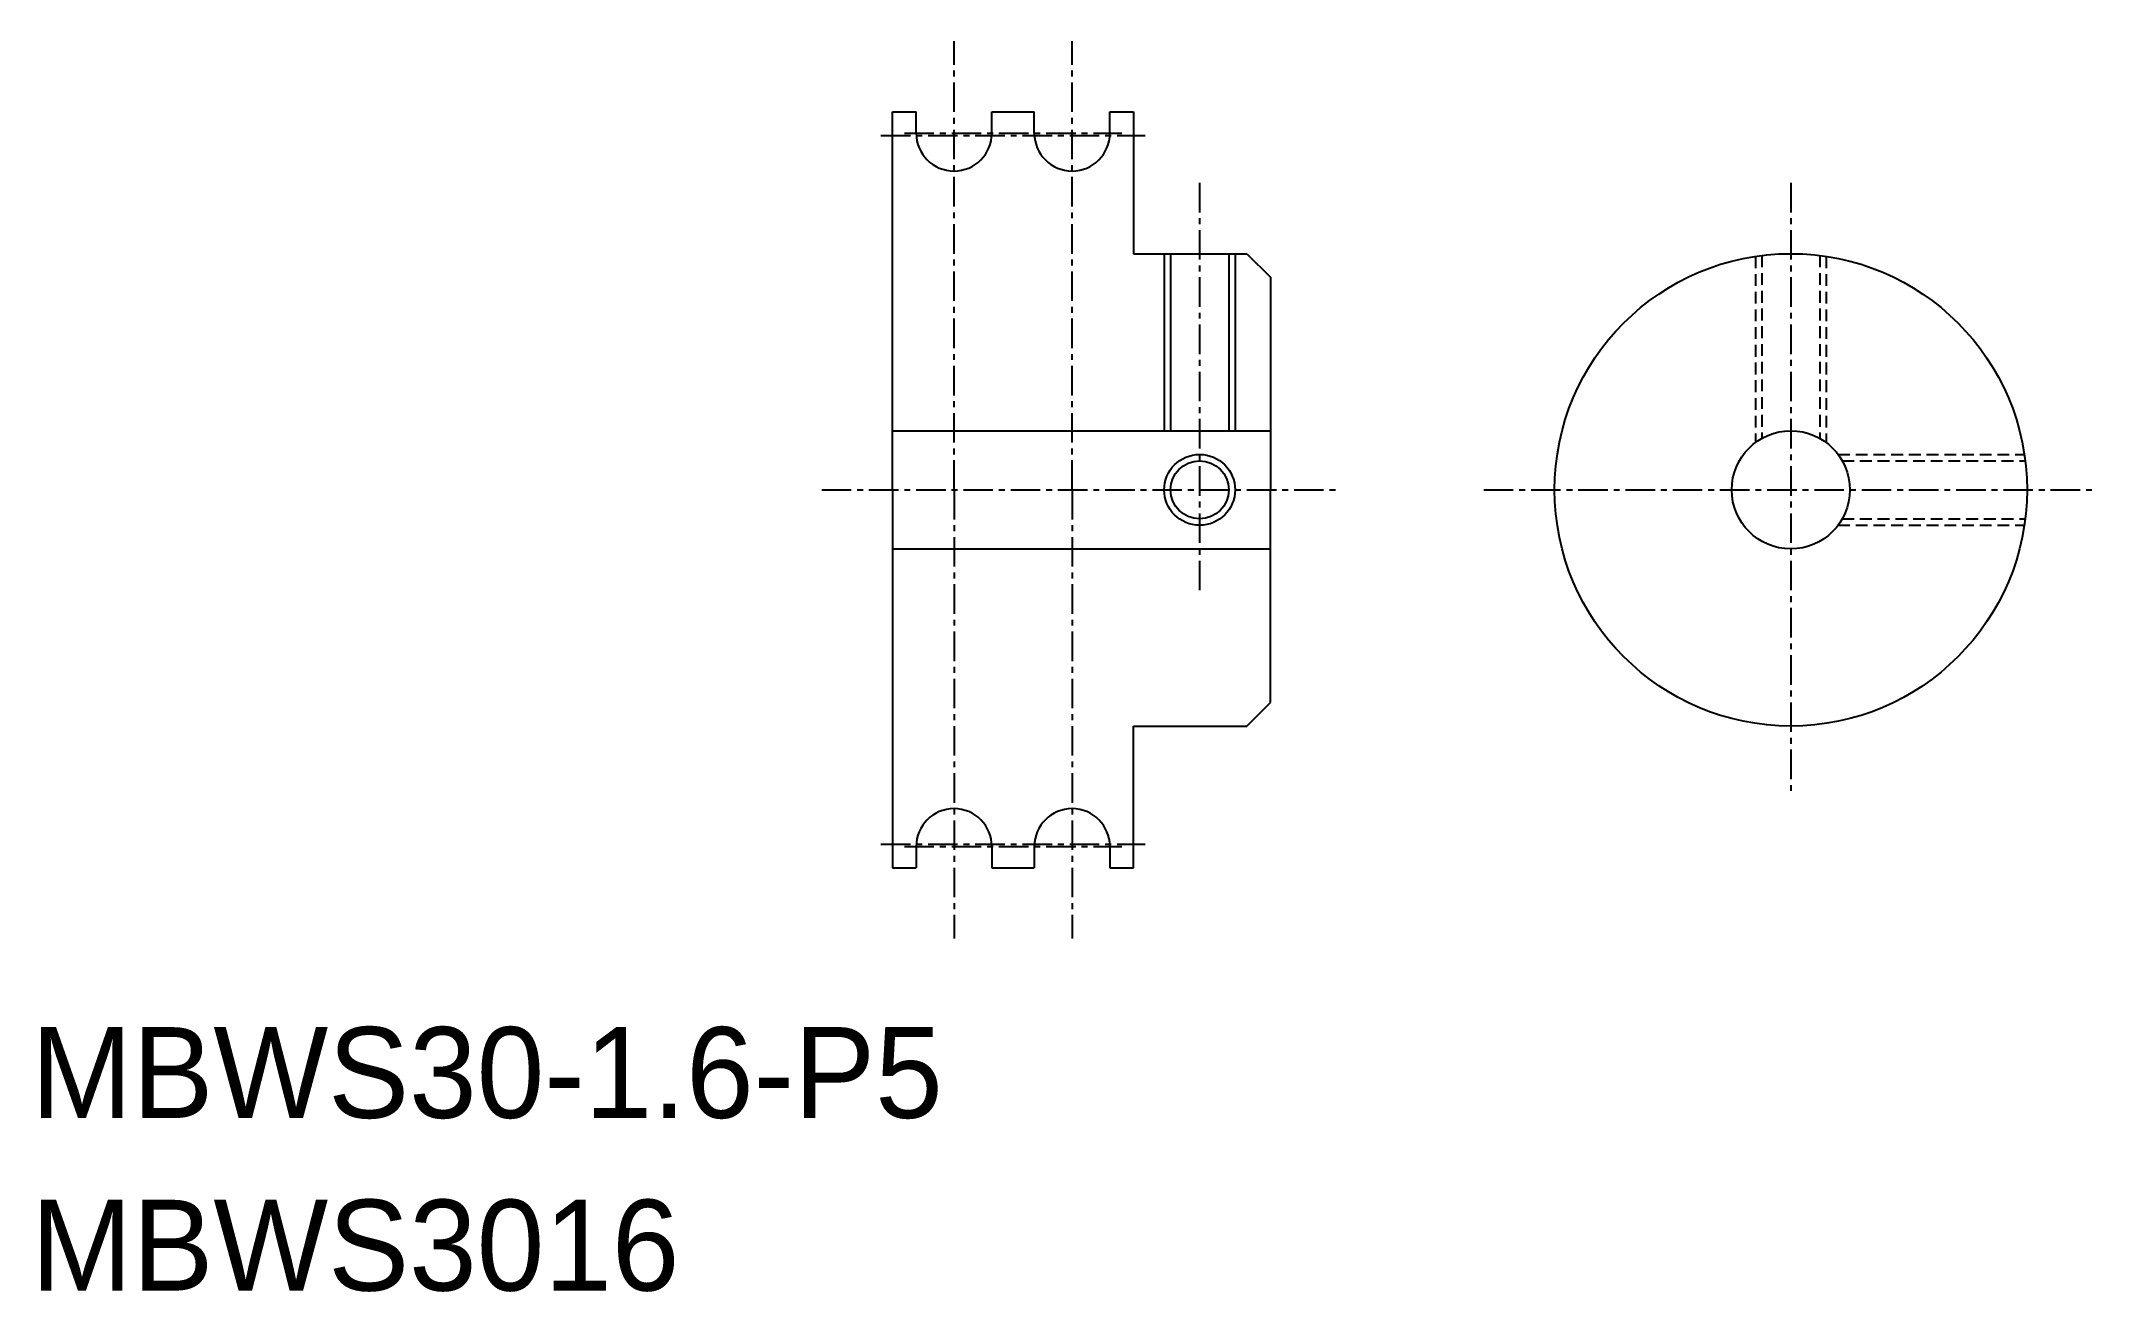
# Model space of a CAD drawing. Extents: x 0.4 to 87.5, y -0.1 to 52.9.
import ezdxf

# ---------------------------------------------------------------- set-up
doc = ezdxf.new("R2010")
doc.units = 0
doc.linetypes.add('CENTER', pattern=[2, 1.25, -0.25, 0.25, -0.25])
doc.linetypes.add('DASHED', pattern=[0.75, 0.5, -0.25])
doc.layers.get('0').update_dxf_attribs({"linetype": 'CONTINUOUS'})
doc.layers.add('CENTER', color=1, linetype='CENTER')

msp = doc.modelspace()

# ---------------------------------------------------------------- linework, layer by layer
at = {"color": 7, "linetype": 'CONTINUOUS'}
for p, q in [((36.474, 33.906), (36.474, 49.906)), ((36.474, 49.906), (37.474, 49.906)), ((37.474, 49.006), (37.474, 49.906)), ((40.674, 49.906), (42.474, 49.906)), ((40.674, 49.006), (40.674, 49.906)), ((42.474, 49.006), (42.474, 49.906)), ((45.674, 49.906), (46.674, 49.906)), ((45.674, 49.006), (45.674, 49.906)), ((46.674, 49.906), (46.674, 43.906)), ((46.674, 43.906), (51.474, 43.906)), ((48.244, 43.906), (48.244, 36.406)), ((50.703, 43.906), (50.703, 36.406)), ((51.474, 43.906), (52.474, 42.906)), ((52.474, 42.906), (52.474, 33.906)), ((36.474, 36.406), (52.474, 36.406)), ((36.474, 33.906), (36.474, 17.906)), ((52.474, 24.906), (52.474, 33.906)), ((36.474, 31.406), (52.474, 31.406)), ((51.474, 23.906), (52.474, 24.906)), ((46.674, 23.906), (51.474, 23.906)), ((46.674, 17.906), (46.674, 23.906)), ((37.474, 18.806), (37.474, 17.906)), ((40.674, 18.806), (40.674, 17.906)), ((42.474, 18.806), (42.474, 17.906)), ((45.674, 18.806), (45.674, 17.906)), ((36.474, 17.906), (37.474, 17.906)), ((40.674, 17.906), (42.474, 17.906)), ((45.674, 17.906), (46.674, 17.906))]:
    msp.add_line(p, q, dxfattribs=at)
at = {"color": 3, "linetype": 'CONTINUOUS'}
for p, q in [((47.974, 43.906), (47.974, 36.406)), ((50.974, 43.906), (50.974, 36.406))]:
    msp.add_line(p, q, dxfattribs=at)
at = {"color": 3, "linetype": 'DASHED'}
for p, q in [((73.005, 43.793), (73.005, 35.906)), ((73.276, 43.83), (73.276, 36.082)), ((75.735, 43.83), (75.735, 36.082)), ((76.005, 43.793), (76.005, 35.906)), ((76.505, 35.406), (84.392, 35.406)), ((76.682, 35.135), (84.43, 35.135)), ((76.505, 32.406), (84.392, 32.406)), ((76.682, 32.676), (84.43, 32.676))]:
    msp.add_line(p, q, dxfattribs=at)
at = {"color": 7, "linetype": 'CONTINUOUS'}
for centre, radius in [((74.505, 33.906), 10), ((74.505, 33.906), 2.5), ((49.474, 33.906), 1.23)]:
    msp.add_circle(centre, radius, dxfattribs=at)
at = {"color": 3, "linetype": 'CONTINUOUS'}
msp.add_circle((49.474, 33.906), 1.5, dxfattribs=at)
at = {"color": 7, "linetype": 'CONTINUOUS'}
for centre, start, end in [((39.074, 49.006), 180, 0), ((44.074, 49.006), 180, 0), ((39.074, 18.806), 0, 180), ((44.074, 18.806), 0, 180)]:
    msp.add_arc(centre, 1.6, start, end, dxfattribs=at)
at = {"layer": 'CENTER', "color": 1, "linetype": 'CENTER'}
for p, q in [((39.074, 33.906), (39.074, 52.906)), ((44.074, 33.906), (44.074, 52.906)), ((35.976, 48.906), (47.172, 48.906)), ((36.976, 49.006), (46.174, 49.006)), ((49.474, 46.906), (49.474, 29.406)), ((74.505, 46.906), (74.505, 20.906)), ((33.474, 33.906), (55.474, 33.906)), ((39.074, 33.906), (39.074, 14.906)), ((44.074, 33.906), (44.074, 14.906)), ((61.505, 33.906), (87.505, 33.906)), ((35.976, 18.906), (47.172, 18.906)), ((36.976, 18.806), (46.174, 18.806))]:
    msp.add_line(p, q, dxfattribs=at)

# ---------------------------------------------------------------- texts
at = {"color": 7, "linetype": 'CONTINUOUS'}
for s, height, p in [('MBWS30-1.6-P5', 3.84722, (0, 7.31)), ('MBWS3016', 3.8472, (0, 0))]:
    msp.add_text(s, height=height, dxfattribs=at).set_placement(p)

doc.saveas('drawing.dxf')
